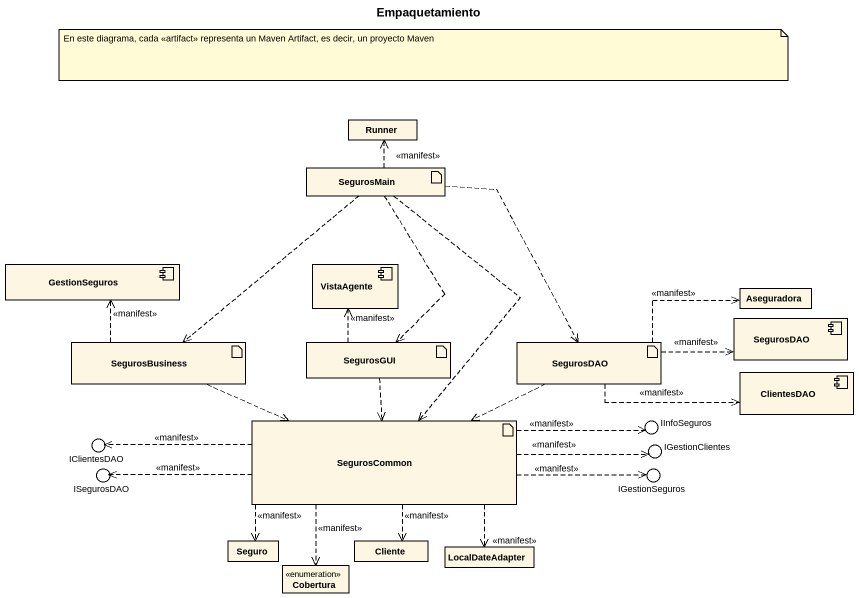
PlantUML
@startuml
title Empaquetamiento
allowmixing
hide circle
hide empty members
class Runner
artifact SegurosMain
component GestionSeguros
component VistaAgente
class Aseguradora
artifact SegurosBusiness
artifact SegurosGUI
artifact SegurosDAO
component "SegurosDAO" as SegurosDAO_2
component ClientesDAO
artifact SegurosCommon
() IInfoSeguros
() IClientesDAO
() IGestionClientes
() ISegurosDAO
() IGestionSeguros
class Seguro
class Cliente
enum Cobertura
class LocalDateAdapter
SegurosMain .up.> Runner : <<manifest>>
SegurosMain ..> SegurosBusiness
SegurosMain ..> SegurosGUI
SegurosMain ..> SegurosDAO
SegurosMain ..> SegurosCommon
SegurosBusiness .up.> GestionSeguros : <<manifest>>
SegurosBusiness .right.> SegurosCommon
SegurosGUI .up.> VistaAgente : <<manifest>>
SegurosGUI ..> SegurosCommon
SegurosDAO .right.> Aseguradora : <<manifest>>
SegurosDAO .right.> SegurosDAO_2 : <<manifest>>
SegurosDAO .right.> ClientesDAO : <<manifest>>
SegurosDAO .left.> SegurosCommon
SegurosCommon .right.> IInfoSeguros : <<manifest>>
SegurosCommon .left.> IClientesDAO : <<manifest>>
SegurosCommon .right.> IGestionClientes : <<manifest>>
SegurosCommon .left.> ISegurosDAO : <<manifest>>
SegurosCommon .right.> IGestionSeguros : <<manifest>>
SegurosCommon ..> Seguro : <<manifest>>
SegurosCommon ..> Cliente : <<manifest>>
SegurosCommon ..> Cobertura : <<manifest>>
SegurosCommon ..> LocalDateAdapter : <<manifest>>
note as N1
  En este diagrama, cada <<artifact>> representa un Maven Artifact, es decir, un proyecto Maven
end note
@enduml
